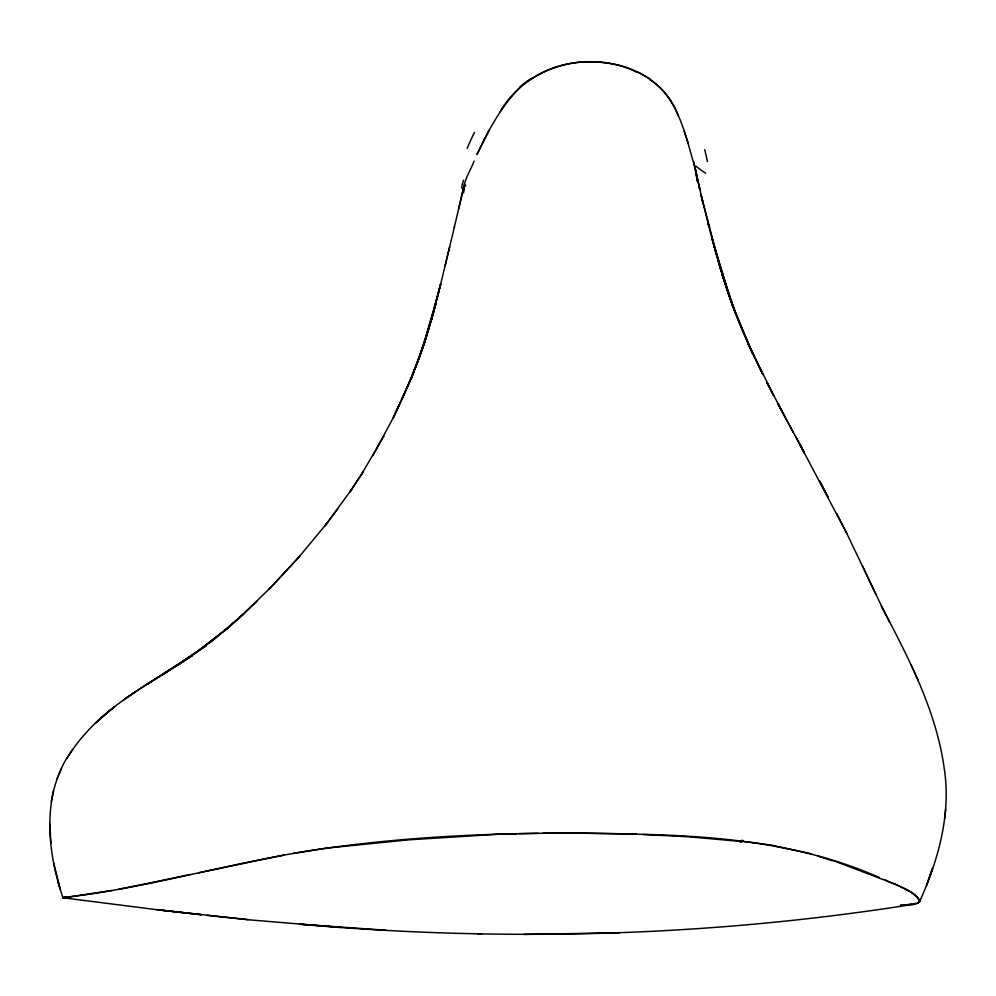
<?xml version="1.0" encoding="UTF-8"?>
<svg xmlns="http://www.w3.org/2000/svg" width="996" height="996" viewBox="0 0 996 996"><rect width="100%" height="100%" fill="white"/><g stroke="black" fill="none" stroke-linecap="round" stroke-linejoin="round"><path stroke-width="1.49" d="M53.647 862.997L60.37 889.665C46.065 843.6 42.616 788.06 73.891 747.847C103.547 706.301 150.72 682.945 192.303 655.629L147.57 684.115L206.421 645.508L178.496 664.718L201.615 648.446M919.433 901.953C938.294 860.258 951.429 813.807 944.133 767.804C935.991 709.737 908.178 657.385 881.435 606.128L889.577 622.052M944.631 818.774L945.702 809.188M425.143 340.595L411.298 378.38L424.67 341.927L435.688 304.29L424.508 342.475L435.65 304.241L418.83 359.046L425.143 340.595L440.481 284.981L430.745 322.057M474.059 161.078C470.373 171.349 462.567 181.745 463.638 193M53.398 790.762L51.219 801.805M464.634 184.011L463.601 191.531M458.708 208.674L463.588 187.796M463.837 186.675L454.263 227.524M445.162 265.534L454.462 226.727M449.644 246.871L440.506 284.756M440.581 284.383L431.268 320.513L440.705 283.897M430.571 322.642L435.675 304.004M436.111 302.361L425.479 339.723M424.545 342.3L430.434 323.289M927.114 883.826L932.567 868.325L926.492 885.581M410.862 379.252L418.432 359.93M417.909 361.187L402.446 398.574M410.34 380.385L393.221 417.897L410.34 380.335L417.897 361.336M61.515 768.464L57.183 778.561M477.047 154.48C488.438 130.19 501.498 105.701 520.709 86.689M477.009 154.405L489.136 130.177M393.009 418.233L402.023 399.334M393.146 417.971L372.853 455.658M361.56 474.283L383.771 436.198L383.398 436.808M500.216 111.515C517.746 81.186 552.855 62.175 587.64 61.827A41.633 20.617 0 0 1 591.524 61.827M66.956 758.404L72.733 749.478M361.747 473.934L349.945 491.949L362.955 472.129L362.208 473.212M338.478 507.972L324.982 525.826L351.551 489.546L350.704 490.729M325.692 524.842L326.788 523.473L298.327 557.772L268.945 589.408L299.672 556.254L298.327 557.772M270.451 587.789L241.007 616.225L224.249 630.954L243.696 613.934L224.249 630.954M238.928 618.267L257.08 601.186M57.843 881.585L62.947 897.757M63.42 897.458C136.228 889.627 210.654 868.313 283.91 855.29M226.876 628.601L209.471 642.744L230.039 626.123L194.12 654.048L216.157 637.502L197.569 651.272M126.168 698.159L135.742 691.573L123.566 699.951M162.921 674.678L186.85 658.754M133.066 693.341L152.425 680.741M531.901 78.547C578.24 47.385 658.007 59.25 678.276 115.785M63.869 897.396L65.499 896.861M189.999 874.55L156.534 881.585M198.69 872.807L282.416 855.278L327.174 847.994M156.322 881.672L118.748 889.254M112.1 890.486L62.723 897.969M292.874 853.36C406.306 834.486 521.854 831.075 636.618 834.237M913.693 904.256C710.92 936.539 504.3 942.191 299.846 924.226L385.987 930.227M327.809 847.97L409.281 839.79L497.851 834.287A297.555 43.202 -0.1 0 1 516.974 833.739M907.045 904.754L917.839 903.123L919.669 901.318L919.594 900.135L917.739 897.359L911.116 892.292L895.553 884.249L833.714 860.793M519.115 833.689L538.45 833.328M619.537 932.779L523.734 934.41M542.758 833.279L549.244 833.204A296.223 43.002 -0.1 0 1 583.818 833.179L616.026 833.664A297.244 43.152 -0.1 0 1 635.099 834.175C718.153 835.831 802.577 843.463 879.368 877.526M477.943 933.887L481.803 933.899M900.596 904.928L913.419 904.48L917.951 903.235L919.607 901.268C913.407 888.955 896.412 885.979 884.958 879.817M643.092 834.486L688.361 836.777L740.514 841.421M592.857 61.864C607.983 62.449 623.384 65.039 636.818 72.372M341.354 927.475L251.739 920.055L207.205 915.374M248.29 919.694L156.683 909.684L63.383 897.807M156.683 909.684L201.192 914.702L159.198 909.946M774.39 845.903L811.591 853.846M817.853 856.05L832.619 860.756M649.554 79.543C679.135 98.355 685.41 136.552 695.158 167.851M793.526 432.874L777.615 403.231L804.482 453.055L795.854 436.87M797.846 440.668L846.762 533.358L883.676 610.536M828.137 497.041L819.347 480.657L826.07 493.244M784.649 416.129L766.87 382.452L773.68 395.561L748.008 343.371L762.911 374.695L756.4 361.249M846.762 533.358L836.69 513.463M875.895 594.4L862.486 565.902M754.57 357.39L737.09 317.313L722.262 274.834L728.549 294.343L735.422 313.317L723.544 278.756L712.14 238.841L720.805 269.953L701.01 194.793L708.704 225.532L707.733 221.996C719.037 266.953 732.683 311.474 752.54 353.456L731.338 302.137L714.169 246.124L732.583 305.872L725.872 286.238M911.216 665.104L918.275 680.592M684.227 131.497L688.199 143.038M718.801 262.757L724.739 282.54M693.751 162.024L697.437 181.496M701.719 197.669L703.076 203.595L694.673 165.834M695.743 170.677L699.74 189.427L699.204 186.812M695.519 169.631L697.437 181.521M50.908 843.388L49.8 824.041M461.995 188.356A796.24 24.688 -58.8 0 1 463.538 180.201M602.468 -84.959A725.163 17.542 -60.6 0 1 597.077 -75.796M467.161 148.429A752.428 106.634 -42.1 0 1 474.494 132.406M637.639 72.061A167.677 72.969 3 0 1 650.351 79.319M704.695 149.661A921.325 105.501 54 0 1 707.384 161.539M705.641 173.18A713.759 56.1 59.3 0 1 696.192 166.282M740.028 842.006A723.407 71.986 10.5 0 1 741.995 840.151M520.211 86.615A131.223 55.876 -3.7 0 1 531.341 78.398M465.792 185.194A724.403 15.787 -69.8 0 1 464.684 186.638M741.012 842.28A728.437 72.135 10.1 0 1 743.29 840.487M741.647 841.321A289.176 29.083 0.4 0 1 775.448 845.841M424.719 342.064L417.797 361.548L424.719 342.064M104.431 714.891L95.33 723.208L114.627 706.587L104.431 714.891"/></g></svg>
